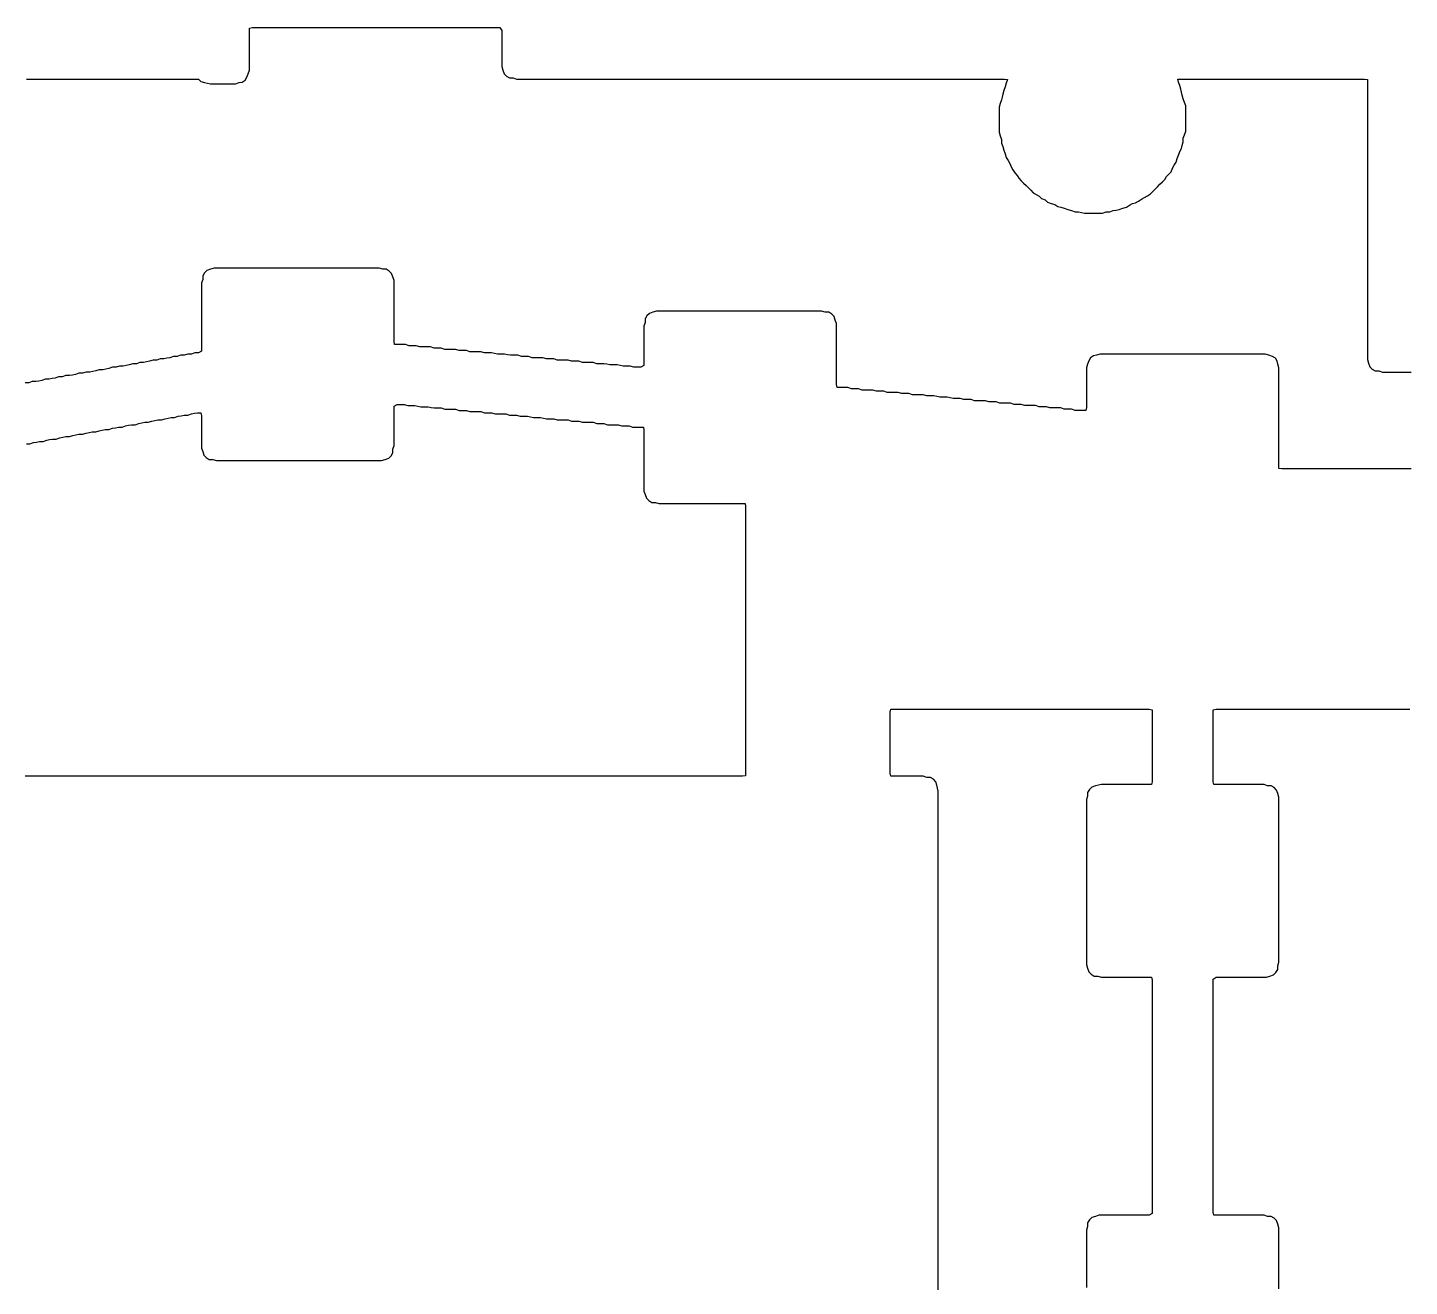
# Model space of a CAD drawing. Header units: metres. Extents: x 1 to 276, y -106 to -1.
# Drawn here: x 55.5 to 113.2, y -53.8 to -1.1 of the extents above; entities that cross this region are included whole.
import ezdxf

# ---------------------------------------------------------------- set-up
doc = ezdxf.new("R2010")
doc.units = ezdxf.units.M

msp = doc.modelspace()

# ---------------------------------------------------------------- linework, layer by layer
at = {"layer": 'PORON'}
for points in [[(55.4, -3.275), (55.55, -3.275), (55.7, -3.275), (55.85, -3.275), (56, -3.275), (56.15, -3.275), (56.3, -3.275), (56.45, -3.275), (56.6, -3.275), (56.75, -3.275), (56.9, -3.275), (57.05, -3.275), (57.2, -3.275), (57.35, -3.275), (57.5, -3.275), (57.65, -3.275), (57.8, -3.275), (57.95, -3.275), (58.1, -3.275), (58.25, -3.275), (58.4, -3.275), (58.55, -3.275), (58.7, -3.275), (58.85, -3.275), (59, -3.275), (59.15, -3.275), (59.3, -3.275), (59.45, -3.275), (59.6, -3.275), (59.75, -3.275), (59.9, -3.275), (60.05, -3.275), (60.2, -3.275), (60.35, -3.275), (60.5, -3.275), (60.65, -3.275), (60.8, -3.275), (60.95, -3.275), (61.1, -3.275), (61.25, -3.275), (61.4, -3.275), (61.55, -3.275), (61.7, -3.275), (61.85, -3.275), (62, -3.275), (62.15, -3.275), (62.3, -3.275), (62.45, -3.275), (62.6, -3.275), (62.7, -3.375), (62.85, -3.425), (62.975, -3.45), (63.1, -3.475), (63.25, -3.475), (63.4, -3.475), (63.55, -3.475), (63.7, -3.475), (63.85, -3.475), (64, -3.475), (64.15, -3.475), (64.3, -3.425), (64.425, -3.4), (64.55, -3.325), (64.625, -3.2), (64.675, -3.05), (64.725, -2.9), (64.725, -2.75), (64.725, -2.6), (64.725, -2.45), (64.725, -2.3), (64.725, -2.15), (64.725, -2), (64.725, -1.85), (64.725, -1.7), (64.725, -1.55), (64.725, -1.4), (64.725, -1.25), (64.725, -1.15), (64.725, -1.15), (64.85, -1.125), (65, -1.125), (65.15, -1.125), (65.3, -1.125), (65.45, -1.125), (65.6, -1.125), (65.75, -1.125), (65.9, -1.125), (66.05, -1.125), (66.2, -1.125), (66.35, -1.125), (66.5, -1.125), (66.65, -1.125), (66.8, -1.125), (66.95, -1.125), (67.1, -1.125), (67.25, -1.125), (67.4, -1.125), (67.55, -1.125), (67.7, -1.125), (67.85, -1.125), (68, -1.125), (68.15, -1.125), (68.3, -1.125), (68.45, -1.125), (68.6, -1.125), (68.75, -1.125), (68.9, -1.125), (69.05, -1.125), (69.2, -1.125), (69.35, -1.125), (69.5, -1.125), (69.65, -1.125), (69.8, -1.125), (69.95, -1.125), (70.1, -1.125), (70.25, -1.125), (70.4, -1.125), (70.55, -1.125), (70.7, -1.125), (70.85, -1.125), (71, -1.125), (71.15, -1.125), (71.3, -1.125), (71.45, -1.125), (71.6, -1.125), (71.75, -1.125), (71.9, -1.125), (72.05, -1.125), (72.2, -1.125), (72.35, -1.125), (72.5, -1.125), (72.65, -1.125), (72.8, -1.125), (72.95, -1.125), (73.1, -1.125), (73.25, -1.125), (73.4, -1.125), (73.55, -1.125), (73.7, -1.125), (73.85, -1.125), (74, -1.125), (74.15, -1.125), (74.3, -1.125), (74.45, -1.125), (74.6, -1.125), (74.75, -1.125), (74.9, -1.125), (75.05, -1.125), (75.2, -1.125), (75.275, -1.25), (75.275, -1.4), (75.275, -1.55), (75.275, -1.7), (75.275, -1.85), (75.275, -2), (75.275, -2.15), (75.275, -2.3), (75.275, -2.45), (75.275, -2.6), (75.275, -2.75), (75.325, -2.9), (75.375, -3.05), (75.475, -3.15), (75.6, -3.225), (75.75, -3.225), (75.9, -3.275), (76.05, -3.275), (76.2, -3.275), (76.35, -3.275), (76.5, -3.275), (76.65, -3.275), (76.8, -3.275), (76.95, -3.275), (77.1, -3.275), (77.25, -3.275), (77.4, -3.275), (77.55, -3.275), (77.7, -3.275), (77.85, -3.275), (78, -3.275), (78.15, -3.275), (78.3, -3.275), (78.45, -3.275), (78.6, -3.275), (78.75, -3.275), (78.9, -3.275), (79.05, -3.275), (79.2, -3.275), (79.35, -3.275), (79.5, -3.275), (79.65, -3.275), (79.8, -3.275), (79.95, -3.275), (80.1, -3.275), (80.25, -3.275), (80.4, -3.275), (80.55, -3.275), (80.7, -3.275), (80.85, -3.275), (81, -3.275), (81.15, -3.275), (81.3, -3.275), (81.45, -3.275), (81.6, -3.275), (81.75, -3.275), (81.9, -3.275), (82.05, -3.275), (82.2, -3.275), (82.35, -3.275), (82.5, -3.275), (82.65, -3.275), (82.8, -3.275), (82.95, -3.275), (83.1, -3.275), (83.25, -3.275), (83.4, -3.275), (83.55, -3.275), (83.7, -3.275), (83.85, -3.275), (84, -3.275), (84.15, -3.275), (84.3, -3.275), (84.45, -3.275), (84.6, -3.275), (84.75, -3.275), (84.9, -3.275), (85.05, -3.275), (85.2, -3.275), (85.35, -3.275), (85.5, -3.275), (85.65, -3.275), (85.8, -3.275), (85.95, -3.275), (86.1, -3.275), (86.25, -3.275), (86.4, -3.275), (86.55, -3.275), (86.7, -3.275), (86.85, -3.275), (87, -3.275), (87.15, -3.275), (87.3, -3.275), (87.45, -3.275), (87.6, -3.275), (87.75, -3.275), (87.9, -3.275), (88.05, -3.275), (88.2, -3.275), (88.35, -3.275), (88.5, -3.275), (88.65, -3.275), (88.8, -3.275), (88.95, -3.275), (89.1, -3.275), (89.25, -3.275), (89.4, -3.275), (89.55, -3.275), (89.7, -3.275), (89.85, -3.275), (90, -3.275), (90.15, -3.275), (90.3, -3.275), (90.45, -3.275), (90.6, -3.275), (90.75, -3.275), (90.9, -3.275), (91.05, -3.275), (91.2, -3.275), (91.35, -3.275), (91.5, -3.275), (91.65, -3.275), (91.8, -3.275), (91.95, -3.275), (92.1, -3.275), (92.25, -3.275), (92.4, -3.275), (92.55, -3.275), (92.7, -3.275), (92.85, -3.275), (93, -3.275), (93.15, -3.275), (93.3, -3.275), (93.45, -3.275), (93.6, -3.275), (93.75, -3.275), (93.9, -3.275), (94.05, -3.275), (94.2, -3.275), (94.35, -3.275), (94.5, -3.275), (94.65, -3.275), (94.8, -3.275), (94.95, -3.275), (95.1, -3.275), (95.25, -3.275), (95.4, -3.275), (95.55, -3.275), (95.7, -3.275), (95.85, -3.275), (96, -3.275), (96.15, -3.275), (96.3, -3.275), (96.425, -3.3), (96.375, -3.45), (96.325, -3.6), (96.275, -3.75), (96.225, -3.9), (96.2, -4.025), (96.175, -4.15), (96.125, -4.3), (96.075, -4.45), (96.075, -4.6), (96.075, -4.75), (96.075, -4.9), (96.075, -5.05), (96.075, -5.2), (96.075, -5.35), (96.075, -5.5), (96.125, -5.65), (96.175, -5.8), (96.175, -5.95), (96.225, -6.1), (96.275, -6.25), (96.325, -6.4), (96.375, -6.55), (96.45, -6.675), (96.525, -6.8), (96.575, -6.95), (96.65, -7.075), (96.725, -7.2), (96.825, -7.3), (96.9, -7.425), (97, -7.525), (97.1, -7.625), (97.2, -7.725), (97.3, -7.825), (97.4, -7.925), (97.5, -8.025), (97.625, -8.1), (97.75, -8.175), (97.85, -8.275), (98, -8.325), (98.1, -8.425), (98.25, -8.475), (98.4, -8.525), (98.525, -8.6), (98.65, -8.625), (98.8, -8.675), (98.95, -8.725), (99.1, -8.775), (99.25, -8.825), (99.4, -8.825), (99.525, -8.85), (99.65, -8.875), (99.8, -8.875), (99.95, -8.875), (100.1, -8.875), (100.25, -8.875), (100.4, -8.875), (100.55, -8.825), (100.7, -8.825), (100.85, -8.775), (100.975, -8.75), (101.1, -8.725), (101.25, -8.675), (101.4, -8.625), (101.525, -8.55), (101.65, -8.475), (101.775, -8.45), (101.9, -8.375), (102.025, -8.3), (102.15, -8.225), (102.275, -8.15), (102.4, -8.075), (102.5, -7.975), (102.6, -7.875), (102.7, -7.775), (102.8, -7.675), (102.9, -7.575), (103, -7.475), (103.075, -7.35), (103.175, -7.25), (103.275, -7.15), (103.325, -7), (103.4, -6.875), (103.475, -6.75), (103.525, -6.6), (103.575, -6.45), (103.625, -6.3), (103.7, -6.175), (103.725, -6.05), (103.775, -5.9), (103.775, -5.75), (103.825, -5.6), (103.875, -5.45), (103.875, -5.3), (103.875, -5.15), (103.875, -5), (103.875, -4.85), (103.875, -4.7), (103.875, -4.55), (103.875, -4.4), (103.825, -4.25), (103.775, -4.1), (103.725, -3.95), (103.7, -3.825), (103.675, -3.7), (103.625, -3.55), (103.575, -3.4), (103.55, -3.275), (103.7, -3.275), (103.85, -3.275), (104, -3.275), (104.15, -3.275), (104.3, -3.275), (104.45, -3.275), (104.6, -3.275), (104.75, -3.275), (104.9, -3.275), (105.05, -3.275), (105.2, -3.275), (105.35, -3.275), (105.5, -3.275), (105.65, -3.275), (105.8, -3.275), (105.95, -3.275), (106.1, -3.275), (106.25, -3.275), (106.4, -3.275), (106.55, -3.275), (106.7, -3.275), (106.85, -3.275), (107, -3.275), (107.15, -3.275), (107.3, -3.275), (107.45, -3.275), (107.6, -3.275), (107.75, -3.275), (107.9, -3.275), (108.05, -3.275), (108.2, -3.275), (108.35, -3.275), (108.5, -3.275), (108.65, -3.275), (108.8, -3.275), (108.95, -3.275), (109.1, -3.275), (109.25, -3.275), (109.4, -3.275), (109.55, -3.275), (109.7, -3.275), (109.85, -3.275), (110, -3.275), (110.15, -3.275), (110.3, -3.275), (110.45, -3.275), (110.6, -3.275), (110.75, -3.275), (110.9, -3.275), (111.05, -3.275), (111.2, -3.275), (111.35, -3.275), (111.475, -3.3), (111.475, -3.45), (111.475, -3.6), (111.475, -3.75), (111.475, -3.9), (111.475, -4.05), (111.475, -4.2), (111.475, -4.35), (111.475, -4.5), (111.475, -4.65), (111.475, -4.8), (111.475, -4.95), (111.475, -5.1), (111.475, -5.25), (111.475, -5.4), (111.475, -5.55), (111.475, -5.7), (111.475, -5.85), (111.475, -6), (111.475, -6.15), (111.475, -6.3), (111.475, -6.45), (111.475, -6.6), (111.475, -6.75), (111.475, -6.9), (111.475, -7.05), (111.475, -7.2), (111.475, -7.35), (111.475, -7.5), (111.475, -7.65), (111.475, -7.8), (111.475, -7.95), (111.475, -8.1), (111.475, -8.25), (111.475, -8.4), (111.475, -8.55), (111.475, -8.7), (111.475, -8.85), (111.475, -9), (111.475, -9.15), (111.475, -9.3), (111.475, -9.45), (111.475, -9.6), (111.475, -9.75), (111.475, -9.9), (111.475, -10.05), (111.475, -10.2), (111.475, -10.35), (111.475, -10.5), (111.475, -10.65), (111.475, -10.8), (111.475, -10.95), (111.475, -11.1), (111.475, -11.25), (111.475, -11.4), (111.475, -11.55), (111.475, -11.7), (111.475, -11.85), (111.475, -12), (111.475, -12.15), (111.475, -12.3), (111.475, -12.45), (111.475, -12.6), (111.475, -12.75), (111.475, -12.9), (111.475, -13.05), (111.475, -13.2), (111.475, -13.35), (111.475, -13.5), (111.475, -13.65), (111.475, -13.8), (111.475, -13.95), (111.475, -14.1), (111.475, -14.25), (111.475, -14.4), (111.475, -14.55), (111.475, -14.7), (111.475, -14.85), (111.475, -15), (111.525, -15.15), (111.575, -15.3), (111.675, -15.4), (111.8, -15.475), (111.95, -15.475), (112.1, -15.525), (112.25, -15.525), (112.4, -15.525), (112.55, -15.525), (112.7, -15.525), (112.85, -15.525), (113, -15.525), (113.15, -15.525), (113.3, -15.525)], [(113.3, -19.575), (113.15, -19.575), (113, -19.575), (112.85, -19.575), (112.7, -19.575), (112.55, -19.575), (112.4, -19.575), (112.25, -19.575), (112.1, -19.575), (111.95, -19.575), (111.8, -19.575), (111.65, -19.575), (111.5, -19.575), (111.35, -19.575), (111.2, -19.575), (111.05, -19.575), (110.9, -19.575), (110.75, -19.575), (110.6, -19.575), (110.45, -19.575), (110.3, -19.575), (110.15, -19.575), (110, -19.575), (109.85, -19.575), (109.7, -19.575), (109.55, -19.575), (109.4, -19.575), (109.25, -19.575), (109.1, -19.575), (108.95, -19.575), (108.8, -19.575), (108.65, -19.575), (108.5, -19.575), (108.35, -19.575), (108.2, -19.575), (108.05, -19.575), (107.9, -19.575), (107.775, -19.55), (107.775, -19.4), (107.775, -19.25), (107.775, -19.1), (107.775, -18.95), (107.775, -18.8), (107.775, -18.65), (107.775, -18.5), (107.775, -18.35), (107.775, -18.2), (107.775, -18.05), (107.775, -17.9), (107.775, -17.75), (107.775, -17.6), (107.775, -17.45), (107.775, -17.3), (107.775, -17.15), (107.775, -17), (107.775, -16.85), (107.775, -16.7), (107.775, -16.55), (107.775, -16.4), (107.775, -16.25), (107.775, -16.1), (107.775, -15.95), (107.775, -15.8), (107.775, -15.65), (107.775, -15.5), (107.775, -15.35), (107.725, -15.2), (107.7, -15.075), (107.625, -14.95), (107.5, -14.875), (107.35, -14.825), (107.2, -14.775), (107.05, -14.775), (106.9, -14.775), (106.75, -14.775), (106.6, -14.775), (106.45, -14.775), (106.3, -14.775), (106.15, -14.775), (106, -14.775), (105.85, -14.775), (105.7, -14.775), (105.55, -14.775), (105.4, -14.775), (105.25, -14.775), (105.1, -14.775), (104.95, -14.775), (104.8, -14.775), (104.65, -14.775), (104.5, -14.775), (104.35, -14.775), (104.2, -14.775), (104.05, -14.775), (103.9, -14.775), (103.75, -14.775), (103.6, -14.775), (103.45, -14.775), (103.3, -14.775), (103.15, -14.775), (103, -14.775), (102.85, -14.775), (102.7, -14.775), (102.55, -14.775), (102.4, -14.775), (102.25, -14.775), (102.1, -14.775), (101.95, -14.775), (101.8, -14.775), (101.65, -14.775), (101.5, -14.775), (101.35, -14.775), (101.2, -14.775), (101.05, -14.775), (100.9, -14.775), (100.75, -14.775), (100.6, -14.775), (100.45, -14.775), (100.3, -14.775), (100.15, -14.825), (100.025, -14.85), (99.9, -14.925), (99.825, -15.05), (99.775, -15.2), (99.725, -15.35), (99.725, -15.5), (99.725, -15.65), (99.725, -15.8), (99.725, -15.95), (99.725, -16.1), (99.725, -16.25), (99.725, -16.4), (99.725, -16.55), (99.725, -16.7), (99.725, -16.85), (99.725, -17), (99.7, -17.125), (99.55, -17.125), (99.4, -17.125), (99.25, -17.125), (99.1, -17.075), (98.95, -17.075), (98.8, -17.075), (98.65, -17.025), (98.5, -17.025), (98.35, -17.025), (98.2, -17.025), (98.05, -16.975), (97.9, -16.975), (97.75, -16.975), (97.6, -16.925), (97.45, -16.925), (97.3, -16.925), (97.15, -16.925), (97, -16.875), (96.85, -16.875), (96.7, -16.875), (96.55, -16.825), (96.4, -16.825), (96.25, -16.825), (96.1, -16.825), (95.95, -16.775), (95.8, -16.775), (95.65, -16.775), (95.5, -16.725), (95.35, -16.725), (95.2, -16.725), (95.05, -16.725), (94.9, -16.675), (94.75, -16.675), (94.6, -16.675), (94.45, -16.625), (94.3, -16.625), (94.15, -16.625), (94.025, -16.6), (93.9, -16.575), (93.75, -16.575), (93.6, -16.575), (93.475, -16.55), (93.35, -16.525), (93.2, -16.525), (93.05, -16.525), (92.9, -16.475), (92.75, -16.475), (92.6, -16.475), (92.45, -16.475), (92.3, -16.425), (92.15, -16.425), (92, -16.425), (91.85, -16.375), (91.7, -16.375), (91.55, -16.375), (91.4, -16.375), (91.25, -16.325), (91.1, -16.325), (90.95, -16.325), (90.8, -16.275), (90.65, -16.275), (90.5, -16.275), (90.35, -16.275), (90.2, -16.225), (90.05, -16.225), (89.9, -16.225), (89.75, -16.175), (89.6, -16.175), (89.45, -16.175), (89.3, -16.175), (89.275, -16.05), (89.275, -15.9), (89.275, -15.75), (89.275, -15.6), (89.275, -15.45), (89.275, -15.3), (89.275, -15.15), (89.275, -15), (89.275, -14.85), (89.275, -14.7), (89.275, -14.55), (89.275, -14.4), (89.275, -14.25), (89.275, -14.1), (89.275, -13.95), (89.275, -13.8), (89.275, -13.65), (89.275, -13.5), (89.225, -13.35), (89.175, -13.2), (89.075, -13.1), (88.95, -13.025), (88.8, -13.025), (88.65, -12.975), (88.5, -12.975), (88.35, -12.975), (88.2, -12.975), (88.05, -12.975), (87.9, -12.975), (87.75, -12.975), (87.6, -12.975), (87.45, -12.975), (87.3, -12.975), (87.15, -12.975), (87, -12.975), (86.85, -12.975), (86.7, -12.975), (86.55, -12.975), (86.4, -12.975), (86.25, -12.975), (86.1, -12.975), (85.95, -12.975), (85.8, -12.975), (85.65, -12.975), (85.5, -12.975), (85.35, -12.975), (85.2, -12.975), (85.05, -12.975), (84.9, -12.975), (84.75, -12.975), (84.6, -12.975), (84.45, -12.975), (84.3, -12.975), (84.15, -12.975), (84, -12.975), (83.85, -12.975), (83.7, -12.975), (83.55, -12.975), (83.4, -12.975), (83.25, -12.975), (83.1, -12.975), (82.95, -12.975), (82.8, -12.975), (82.65, -12.975), (82.5, -12.975), (82.35, -12.975), (82.2, -12.975), (82.05, -12.975), (81.9, -12.975), (81.75, -12.975), (81.6, -13.025), (81.45, -13.075), (81.35, -13.175), (81.275, -13.3), (81.275, -13.45), (81.225, -13.6), (81.225, -13.75), (81.225, -13.9), (81.225, -14.05), (81.225, -14.2), (81.225, -14.35), (81.225, -14.5), (81.225, -14.65), (81.225, -14.8), (81.225, -14.95), (81.225, -15.1), (81.225, -15.25), (81.1, -15.325), (80.95, -15.325), (80.8, -15.325), (80.65, -15.275), (80.5, -15.275), (80.35, -15.275), (80.225, -15.25), (80.1, -15.225), (79.95, -15.225), (79.8, -15.225), (79.675, -15.2), (79.55, -15.175), (79.4, -15.175), (79.25, -15.175), (79.1, -15.125), (78.95, -15.125), (78.8, -15.125), (78.65, -15.125), (78.5, -15.075), (78.35, -15.075), (78.2, -15.075), (78.05, -15.025), (77.9, -15.025), (77.75, -15.025), (77.6, -15.025), (77.45, -14.975), (77.3, -14.975), (77.15, -14.975), (77, -14.925), (76.85, -14.925), (76.7, -14.925), (76.55, -14.925), (76.4, -14.875), (76.25, -14.875), (76.1, -14.875), (75.95, -14.825), (75.8, -14.825), (75.65, -14.825), (75.525, -14.8), (75.4, -14.775), (75.25, -14.775), (75.1, -14.775), (74.975, -14.75), (74.85, -14.725), (74.7, -14.725), (74.55, -14.725), (74.4, -14.675), (74.25, -14.675), (74.1, -14.675), (73.95, -14.675), (73.8, -14.625), (73.65, -14.625), (73.5, -14.625), (73.35, -14.575), (73.2, -14.575), (73.05, -14.575), (72.9, -14.575), (72.75, -14.525), (72.6, -14.525), (72.45, -14.525), (72.3, -14.475), (72.15, -14.475), (72, -14.475), (71.85, -14.475), (71.7, -14.425), (71.55, -14.425), (71.4, -14.425), (71.25, -14.375), (71.1, -14.375), (70.95, -14.375), (70.8, -14.375), (70.775, -14.25), (70.775, -14.1), (70.775, -13.95), (70.775, -13.8), (70.775, -13.65), (70.775, -13.5), (70.775, -13.35), (70.775, -13.2), (70.775, -13.05), (70.775, -12.9), (70.775, -12.75), (70.775, -12.6), (70.775, -12.45), (70.775, -12.3), (70.775, -12.15), (70.775, -12), (70.775, -11.85), (70.775, -11.7), (70.725, -11.55), (70.675, -11.4), (70.575, -11.3), (70.45, -11.225), (70.3, -11.225), (70.15, -11.175), (70, -11.175), (69.85, -11.175), (69.7, -11.175), (69.55, -11.175), (69.4, -11.175), (69.25, -11.175), (69.1, -11.175), (68.95, -11.175), (68.8, -11.175), (68.65, -11.175), (68.5, -11.175), (68.35, -11.175), (68.2, -11.175), (68.05, -11.175), (67.9, -11.175), (67.75, -11.175), (67.6, -11.175), (67.45, -11.175), (67.3, -11.175), (67.15, -11.175), (67, -11.175), (66.85, -11.175), (66.7, -11.175), (66.55, -11.175), (66.4, -11.175), (66.25, -11.175), (66.1, -11.175), (65.95, -11.175), (65.8, -11.175), (65.65, -11.175), (65.5, -11.175), (65.35, -11.175), (65.2, -11.175), (65.05, -11.175), (64.9, -11.175), (64.75, -11.175), (64.6, -11.175), (64.45, -11.175), (64.3, -11.175), (64.15, -11.175), (64, -11.175), (63.85, -11.175), (63.7, -11.175), (63.55, -11.175), (63.4, -11.175), (63.25, -11.175), (63.1, -11.225), (62.95, -11.275), (62.85, -11.375), (62.775, -11.5), (62.775, -11.65), (62.725, -11.8), (62.725, -11.95), (62.725, -12.1), (62.725, -12.25), (62.725, -12.4), (62.725, -12.55), (62.725, -12.7), (62.725, -12.85), (62.725, -13), (62.725, -13.15), (62.725, -13.3), (62.725, -13.45), (62.725, -13.6), (62.725, -13.75), (62.725, -13.9), (62.725, -14.05), (62.725, -14.2), (62.725, -14.35), (62.725, -14.5), (62.725, -14.65), (62.6, -14.725), (62.45, -14.725), (62.3, -14.775), (62.15, -14.775), (62, -14.825), (61.85, -14.825), (61.7, -14.875), (61.55, -14.875), (61.4, -14.925), (61.275, -14.95), (61.15, -14.975), (61, -14.975), (60.85, -15.025), (60.7, -15.025), (60.55, -15.075), (60.425, -15.1), (60.3, -15.125), (60.15, -15.125), (60, -15.175), (59.85, -15.175), (59.7, -15.225), (59.575, -15.25), (59.45, -15.275), (59.3, -15.275), (59.15, -15.325), (59, -15.325), (58.85, -15.375), (58.725, -15.4), (58.6, -15.425), (58.45, -15.425), (58.3, -15.475), (58.175, -15.5), (58.05, -15.525), (57.9, -15.525), (57.75, -15.575), (57.6, -15.575), (57.45, -15.625), (57.325, -15.65), (57.2, -15.675), (57.05, -15.675), (56.9, -15.725), (56.75, -15.725), (56.6, -15.775), (56.475, -15.8), (56.35, -15.825), (56.2, -15.825), (56.05, -15.875), (55.925, -15.9), (55.8, -15.925), (55.65, -15.925), (55.5, -15.975), (55.35, -15.975)], [(55.4, -18.525), (55.55, -18.525), (55.7, -18.475), (55.825, -18.45), (55.95, -18.425), (56.1, -18.425), (56.25, -18.375), (56.375, -18.35), (56.5, -18.325), (56.65, -18.325), (56.8, -18.275), (56.925, -18.25), (57.05, -18.225), (57.2, -18.225), (57.35, -18.175), (57.475, -18.15), (57.6, -18.125), (57.75, -18.125), (57.9, -18.075), (58.025, -18.05), (58.15, -18.025), (58.3, -18.025), (58.45, -17.975), (58.575, -17.95), (58.7, -17.925), (58.85, -17.925), (59, -17.875), (59.125, -17.85), (59.25, -17.825), (59.4, -17.825), (59.55, -17.775), (59.675, -17.75), (59.8, -17.725), (59.95, -17.725), (60.1, -17.675), (60.225, -17.65), (60.35, -17.625), (60.5, -17.625), (60.65, -17.575), (60.775, -17.55), (60.9, -17.525), (61.05, -17.525), (61.2, -17.475), (61.325, -17.45), (61.45, -17.425), (61.6, -17.425), (61.75, -17.375), (61.875, -17.35), (62, -17.325), (62.15, -17.325), (62.3, -17.275), (62.425, -17.25), (62.55, -17.225), (62.7, -17.225), (62.725, -17.35), (62.725, -17.5), (62.725, -17.65), (62.725, -17.8), (62.725, -17.95), (62.725, -18.1), (62.725, -18.25), (62.725, -18.4), (62.725, -18.55), (62.725, -18.7), (62.775, -18.85), (62.825, -19), (62.925, -19.1), (63.05, -19.175), (63.2, -19.175), (63.35, -19.225), (63.5, -19.225), (63.65, -19.225), (63.8, -19.225), (63.95, -19.225), (64.1, -19.225), (64.25, -19.225), (64.4, -19.225), (64.55, -19.225), (64.7, -19.225), (64.85, -19.225), (65, -19.225), (65.15, -19.225), (65.3, -19.225), (65.45, -19.225), (65.6, -19.225), (65.75, -19.225), (65.9, -19.225), (66.05, -19.225), (66.2, -19.225), (66.35, -19.225), (66.5, -19.225), (66.65, -19.225), (66.8, -19.225), (66.95, -19.225), (67.1, -19.225), (67.25, -19.225), (67.4, -19.225), (67.55, -19.225), (67.7, -19.225), (67.85, -19.225), (68, -19.225), (68.15, -19.225), (68.3, -19.225), (68.45, -19.225), (68.6, -19.225), (68.75, -19.225), (68.9, -19.225), (69.05, -19.225), (69.2, -19.225), (69.35, -19.225), (69.5, -19.225), (69.65, -19.225), (69.8, -19.225), (69.95, -19.225), (70.1, -19.225), (70.25, -19.225), (70.4, -19.175), (70.55, -19.125), (70.65, -19.025), (70.725, -18.9), (70.725, -18.75), (70.775, -18.6), (70.775, -18.45), (70.775, -18.3), (70.775, -18.15), (70.775, -18), (70.775, -17.85), (70.775, -17.7), (70.775, -17.55), (70.775, -17.4), (70.775, -17.25), (70.775, -17.1), (70.775, -16.95), (70.9, -16.875), (71.05, -16.875), (71.2, -16.875), (71.35, -16.925), (71.5, -16.925), (71.65, -16.925), (71.775, -16.95), (71.9, -16.975), (72.05, -16.975), (72.2, -16.975), (72.325, -17), (72.45, -17.025), (72.6, -17.025), (72.75, -17.025), (72.9, -17.075), (73.05, -17.075), (73.2, -17.075), (73.35, -17.075), (73.5, -17.125), (73.65, -17.125), (73.8, -17.125), (73.95, -17.175), (74.1, -17.175), (74.25, -17.175), (74.4, -17.175), (74.55, -17.225), (74.7, -17.225), (74.85, -17.225), (75, -17.275), (75.15, -17.275), (75.3, -17.275), (75.45, -17.275), (75.6, -17.325), (75.75, -17.325), (75.9, -17.325), (76.05, -17.375), (76.2, -17.375), (76.35, -17.375), (76.475, -17.4), (76.6, -17.425), (76.75, -17.425), (76.9, -17.425), (77.025, -17.45), (77.15, -17.475), (77.3, -17.475), (77.45, -17.475), (77.6, -17.525), (77.75, -17.525), (77.9, -17.525), (78.05, -17.525), (78.2, -17.575), (78.35, -17.575), (78.5, -17.575), (78.65, -17.625), (78.8, -17.625), (78.95, -17.625), (79.1, -17.625), (79.25, -17.675), (79.4, -17.675), (79.55, -17.675), (79.7, -17.725), (79.85, -17.725), (80, -17.725), (80.15, -17.725), (80.3, -17.775), (80.45, -17.775), (80.6, -17.775), (80.75, -17.825), (80.9, -17.825), (81.05, -17.825), (81.2, -17.825), (81.225, -17.95), (81.225, -18.1), (81.225, -18.25), (81.225, -18.4), (81.225, -18.55), (81.225, -18.7), (81.225, -18.85), (81.225, -19), (81.225, -19.15), (81.225, -19.3), (81.225, -19.45), (81.225, -19.6), (81.225, -19.75), (81.225, -19.9), (81.225, -20.05), (81.225, -20.2), (81.225, -20.35), (81.225, -20.5), (81.275, -20.65), (81.325, -20.8), (81.425, -20.9), (81.55, -20.975), (81.7, -20.975), (81.85, -21.025), (82, -21.025), (82.15, -21.025), (82.3, -21.025), (82.45, -21.025), (82.6, -21.025), (82.75, -21.025), (82.9, -21.025), (83.05, -21.025), (83.2, -21.025), (83.35, -21.025), (83.5, -21.025), (83.65, -21.025), (83.8, -21.025), (83.95, -21.025), (84.1, -21.025), (84.25, -21.025), (84.4, -21.025), (84.55, -21.025), (84.7, -21.025), (84.85, -21.025), (85, -21.025), (85.15, -21.025), (85.3, -21.025), (85.45, -21.025), (85.475, -21.15), (85.475, -21.3), (85.475, -21.45), (85.475, -21.6), (85.475, -21.75), (85.475, -21.9), (85.475, -22.05), (85.475, -22.2), (85.475, -22.35), (85.475, -22.5), (85.475, -22.65), (85.475, -22.8), (85.475, -22.95), (85.475, -23.1), (85.475, -23.25), (85.475, -23.4), (85.475, -23.55), (85.475, -23.7), (85.475, -23.85), (85.475, -24), (85.475, -24.15), (85.475, -24.3), (85.475, -24.45), (85.475, -24.6), (85.475, -24.75), (85.475, -24.9), (85.475, -25.05), (85.475, -25.2), (85.475, -25.35), (85.475, -25.5), (85.475, -25.65), (85.475, -25.8), (85.475, -25.95), (85.475, -26.1), (85.475, -26.25), (85.475, -26.4), (85.475, -26.55), (85.475, -26.7), (85.475, -26.85), (85.475, -27), (85.475, -27.15), (85.475, -27.3), (85.475, -27.45), (85.475, -27.6), (85.475, -27.75), (85.475, -27.9), (85.475, -28.05), (85.475, -28.2), (85.475, -28.35), (85.475, -28.5), (85.475, -28.65), (85.475, -28.8), (85.475, -28.95), (85.475, -29.1), (85.475, -29.25), (85.475, -29.4), (85.475, -29.55), (85.475, -29.7), (85.475, -29.85), (85.475, -30), (85.475, -30.15), (85.475, -30.3), (85.475, -30.45), (85.475, -30.6), (85.475, -30.75), (85.475, -30.9), (85.475, -31.05), (85.475, -31.2), (85.475, -31.35), (85.475, -31.5), (85.475, -31.65), (85.475, -31.8), (85.475, -31.95), (85.475, -32.1), (85.475, -32.25), (85.475, -32.4), (85.35, -32.425), (85.2, -32.425), (85.05, -32.425), (84.9, -32.425), (84.75, -32.425), (84.6, -32.425), (84.45, -32.425), (84.3, -32.425), (84.15, -32.425), (84, -32.425), (83.85, -32.425), (83.7, -32.425), (83.55, -32.425), (83.4, -32.425), (83.25, -32.425), (83.1, -32.425), (82.95, -32.425), (82.8, -32.425), (82.65, -32.425), (82.5, -32.425), (82.35, -32.425), (82.2, -32.425), (82.05, -32.425), (81.9, -32.425), (81.75, -32.425), (81.6, -32.425), (81.45, -32.425), (81.3, -32.425), (81.15, -32.425), (81, -32.425), (80.85, -32.425), (80.7, -32.425), (80.55, -32.425), (80.4, -32.425), (80.25, -32.425), (80.1, -32.425), (79.95, -32.425), (79.8, -32.425), (79.65, -32.425), (79.5, -32.425), (79.35, -32.425), (79.2, -32.425), (79.05, -32.425), (78.9, -32.425), (78.75, -32.425), (78.6, -32.425), (78.45, -32.425), (78.3, -32.425), (78.15, -32.425), (78, -32.425), (77.85, -32.425), (77.7, -32.425), (77.55, -32.425), (77.4, -32.425), (77.25, -32.425), (77.1, -32.425), (76.95, -32.425), (76.8, -32.425), (76.65, -32.425), (76.5, -32.425), (76.35, -32.425), (76.2, -32.425), (76.05, -32.425), (75.9, -32.425), (75.75, -32.425), (75.6, -32.425), (75.45, -32.425), (75.3, -32.425), (75.15, -32.425), (75, -32.425), (74.85, -32.425), (74.7, -32.425), (74.55, -32.425), (74.4, -32.425), (74.25, -32.425), (74.1, -32.425), (73.95, -32.425), (73.8, -32.425), (73.65, -32.425), (73.5, -32.425), (73.35, -32.425), (73.2, -32.425), (73.05, -32.425), (72.9, -32.425), (72.75, -32.425), (72.6, -32.425), (72.45, -32.425), (72.3, -32.425), (72.15, -32.425), (72, -32.425), (71.85, -32.425), (71.7, -32.425), (71.55, -32.425), (71.4, -32.425), (71.25, -32.425), (71.1, -32.425), (70.95, -32.425), (70.8, -32.425), (70.65, -32.425), (70.5, -32.425), (70.35, -32.425), (70.2, -32.425), (70.05, -32.425), (69.9, -32.425), (69.75, -32.425), (69.6, -32.425), (69.45, -32.425), (69.3, -32.425), (69.15, -32.425), (69, -32.425), (68.85, -32.425), (68.7, -32.425), (68.55, -32.425), (68.4, -32.425), (68.25, -32.425), (68.1, -32.425), (67.95, -32.425), (67.8, -32.425), (67.65, -32.425), (67.5, -32.425), (67.35, -32.425), (67.2, -32.425), (67.05, -32.425), (66.9, -32.425), (66.75, -32.425), (66.6, -32.425), (66.45, -32.425), (66.3, -32.425), (66.15, -32.425), (66, -32.425), (65.85, -32.425), (65.7, -32.425), (65.55, -32.425), (65.4, -32.425), (65.25, -32.425), (65.1, -32.425), (64.95, -32.425), (64.8, -32.425), (64.65, -32.425), (64.5, -32.425), (64.35, -32.425), (64.2, -32.425), (64.05, -32.425), (63.9, -32.425), (63.75, -32.425), (63.6, -32.425), (63.45, -32.425), (63.3, -32.425), (63.15, -32.425), (63, -32.425), (62.85, -32.425), (62.7, -32.425), (62.55, -32.425), (62.4, -32.425), (62.25, -32.425), (62.1, -32.425), (61.95, -32.425), (61.8, -32.425), (61.65, -32.425), (61.5, -32.425), (61.35, -32.425), (61.2, -32.425), (61.05, -32.425), (60.9, -32.425), (60.75, -32.425), (60.6, -32.425), (60.45, -32.425), (60.3, -32.425), (60.15, -32.425), (60, -32.425), (59.85, -32.425), (59.7, -32.425), (59.55, -32.425), (59.4, -32.425), (59.25, -32.425), (59.1, -32.425), (58.95, -32.425), (58.8, -32.425), (58.65, -32.425), (58.5, -32.425), (58.35, -32.425), (58.2, -32.425), (58.05, -32.425), (57.9, -32.425), (57.75, -32.425), (57.6, -32.425), (57.45, -32.425), (57.3, -32.425), (57.15, -32.425), (57, -32.425), (56.85, -32.425), (56.7, -32.425), (56.55, -32.425), (56.4, -32.425), (56.25, -32.425), (56.1, -32.425), (55.95, -32.425), (55.8, -32.425), (55.65, -32.425), (55.5, -32.425), (55.35, -32.425)], [(93.525, -53.9), (93.525, -53.75), (93.525, -53.6), (93.525, -53.45), (93.525, -53.3), (93.525, -53.15), (93.525, -53), (93.525, -52.85), (93.525, -52.7), (93.525, -52.55), (93.525, -52.4), (93.525, -52.25), (93.525, -52.1), (93.525, -51.95), (93.525, -51.8), (93.525, -51.65), (93.525, -51.5), (93.525, -51.35), (93.525, -51.2), (93.525, -51.05), (93.525, -50.9), (93.525, -50.75), (93.525, -50.6), (93.525, -50.45), (93.525, -50.3), (93.525, -50.15), (93.525, -50), (93.525, -49.85), (93.525, -49.7), (93.525, -49.55), (93.525, -49.4), (93.525, -49.25), (93.525, -49.1), (93.525, -48.95), (93.525, -48.8), (93.525, -48.65), (93.525, -48.5), (93.525, -48.35), (93.525, -48.2), (93.525, -48.05), (93.525, -47.9), (93.525, -47.75), (93.525, -47.6), (93.525, -47.45), (93.525, -47.3), (93.525, -47.15), (93.525, -47), (93.525, -46.85), (93.525, -46.7), (93.525, -46.55), (93.525, -46.4), (93.525, -46.25), (93.525, -46.1), (93.525, -45.95), (93.525, -45.8), (93.525, -45.65), (93.525, -45.5), (93.525, -45.35), (93.525, -45.2), (93.525, -45.05), (93.525, -44.9), (93.525, -44.75), (93.525, -44.6), (93.525, -44.45), (93.525, -44.3), (93.525, -44.15), (93.525, -44), (93.525, -43.85), (93.525, -43.7), (93.525, -43.55), (93.525, -43.4), (93.525, -43.25), (93.525, -43.1), (93.525, -42.95), (93.525, -42.8), (93.525, -42.65), (93.525, -42.5), (93.525, -42.35), (93.525, -42.2), (93.525, -42.05), (93.525, -41.9), (93.525, -41.75), (93.525, -41.6), (93.525, -41.45), (93.525, -41.3), (93.525, -41.15), (93.525, -41), (93.525, -40.85), (93.525, -40.7), (93.525, -40.55), (93.525, -40.4), (93.525, -40.25), (93.525, -40.1), (93.525, -39.95), (93.525, -39.8), (93.525, -39.65), (93.525, -39.5), (93.525, -39.35), (93.525, -39.2), (93.525, -39.05), (93.525, -38.9), (93.525, -38.75), (93.525, -38.6), (93.525, -38.45), (93.525, -38.3), (93.525, -38.15), (93.525, -38), (93.525, -37.85), (93.525, -37.7), (93.525, -37.55), (93.525, -37.4), (93.525, -37.25), (93.525, -37.1), (93.525, -36.95), (93.525, -36.8), (93.525, -36.65), (93.525, -36.5), (93.525, -36.35), (93.525, -36.2), (93.525, -36.05), (93.525, -35.9), (93.525, -35.75), (93.525, -35.6), (93.525, -35.45), (93.525, -35.3), (93.525, -35.15), (93.525, -35), (93.525, -34.85), (93.525, -34.7), (93.525, -34.55), (93.525, -34.4), (93.525, -34.25), (93.525, -34.1), (93.525, -33.95), (93.525, -33.8), (93.525, -33.65), (93.525, -33.5), (93.525, -33.35), (93.525, -33.2), (93.525, -33.05), (93.5, -32.925), (93.475, -32.8), (93.425, -32.65), (93.325, -32.55), (93.2, -32.475), (93.05, -32.475), (92.9, -32.425), (92.75, -32.425), (92.6, -32.425), (92.45, -32.425), (92.3, -32.425), (92.15, -32.425), (92, -32.425), (91.85, -32.425), (91.7, -32.425), (91.55, -32.425), (91.525, -32.3), (91.525, -32.15), (91.525, -32), (91.525, -31.85), (91.525, -31.7), (91.525, -31.55), (91.525, -31.4), (91.525, -31.25), (91.525, -31.1), (91.525, -30.95), (91.525, -30.8), (91.525, -30.65), (91.525, -30.5), (91.525, -30.35), (91.525, -30.2), (91.525, -30.05), (91.525, -29.9), (91.525, -29.75), (91.55, -29.625), (91.7, -29.625), (91.85, -29.625), (92, -29.625), (92.15, -29.625), (92.3, -29.625), (92.45, -29.625), (92.6, -29.625), (92.75, -29.625), (92.9, -29.625), (93.05, -29.625), (93.2, -29.625), (93.35, -29.625), (93.5, -29.625), (93.65, -29.625), (93.8, -29.625), (93.95, -29.625), (94.1, -29.625), (94.25, -29.625), (94.4, -29.625), (94.55, -29.625), (94.7, -29.625), (94.85, -29.625), (95, -29.625), (95.15, -29.625), (95.3, -29.625), (95.45, -29.625), (95.6, -29.625), (95.75, -29.625), (95.9, -29.625), (96.05, -29.625), (96.2, -29.625), (96.35, -29.625), (96.5, -29.625), (96.65, -29.625), (96.8, -29.625), (96.95, -29.625), (97.1, -29.625), (97.25, -29.625), (97.4, -29.625), (97.55, -29.625), (97.7, -29.625), (97.85, -29.625), (98, -29.625), (98.15, -29.625), (98.3, -29.625), (98.45, -29.625), (98.6, -29.625), (98.75, -29.625), (98.9, -29.625), (99.05, -29.625), (99.2, -29.625), (99.35, -29.625), (99.5, -29.625), (99.65, -29.625), (99.8, -29.625), (99.95, -29.625), (100.1, -29.625), (100.25, -29.625), (100.4, -29.625), (100.55, -29.625), (100.7, -29.625), (100.85, -29.625), (101, -29.625), (101.15, -29.625), (101.3, -29.625), (101.45, -29.625), (101.6, -29.625), (101.75, -29.625), (101.9, -29.625), (102.05, -29.625), (102.2, -29.625), (102.35, -29.625), (102.475, -29.65), (102.475, -29.8), (102.475, -29.95), (102.475, -30.1), (102.475, -30.25), (102.475, -30.4), (102.475, -30.55), (102.475, -30.7), (102.475, -30.85), (102.475, -31), (102.475, -31.15), (102.475, -31.3), (102.475, -31.45), (102.475, -31.6), (102.475, -31.75), (102.475, -31.9), (102.475, -32.05), (102.475, -32.2), (102.475, -32.35), (102.475, -32.5), (102.475, -32.65), (102.45, -32.775), (102.3, -32.775), (102.15, -32.775), (102, -32.775), (101.85, -32.775), (101.7, -32.775), (101.55, -32.775), (101.4, -32.775), (101.25, -32.775), (101.1, -32.775), (100.95, -32.775), (100.8, -32.775), (100.65, -32.775), (100.5, -32.775), (100.35, -32.775), (100.225, -32.8), (100.1, -32.825), (99.95, -32.875), (99.85, -32.975), (99.775, -33.1), (99.775, -33.25), (99.725, -33.4), (99.725, -33.55), (99.725, -33.7), (99.725, -33.85), (99.725, -34), (99.725, -34.15), (99.725, -34.3), (99.725, -34.45), (99.725, -34.6), (99.725, -34.75), (99.725, -34.9), (99.725, -35.05), (99.725, -35.2), (99.725, -35.35), (99.725, -35.5), (99.725, -35.65), (99.725, -35.8), (99.725, -35.95), (99.725, -36.1), (99.725, -36.25), (99.725, -36.4), (99.725, -36.55), (99.725, -36.7), (99.725, -36.85), (99.725, -37), (99.725, -37.15), (99.725, -37.3), (99.725, -37.45), (99.725, -37.6), (99.725, -37.75), (99.725, -37.9), (99.725, -38.05), (99.725, -38.2), (99.725, -38.35), (99.725, -38.5), (99.725, -38.65), (99.725, -38.8), (99.725, -38.95), (99.725, -39.1), (99.725, -39.25), (99.725, -39.4), (99.725, -39.55), (99.725, -39.7), (99.725, -39.85), (99.725, -40), (99.725, -40.15), (99.725, -40.3), (99.775, -40.45), (99.825, -40.6), (99.925, -40.7), (100.05, -40.775), (100.2, -40.775), (100.35, -40.825), (100.5, -40.825), (100.65, -40.825), (100.8, -40.825), (100.95, -40.825), (101.1, -40.825), (101.25, -40.825), (101.4, -40.825), (101.55, -40.825), (101.7, -40.825), (101.85, -40.825), (102, -40.825), (102.15, -40.825), (102.3, -40.825), (102.45, -40.825), (102.475, -40.95), (102.475, -41.1), (102.475, -41.25), (102.475, -41.4), (102.475, -41.55), (102.475, -41.7), (102.475, -41.85), (102.475, -42), (102.475, -42.15), (102.475, -42.3), (102.475, -42.45), (102.475, -42.6), (102.475, -42.75), (102.475, -42.9), (102.475, -43.05), (102.475, -43.2), (102.475, -43.35), (102.475, -43.5), (102.475, -43.65), (102.475, -43.8), (102.475, -43.95), (102.475, -44.1), (102.475, -44.25), (102.475, -44.4), (102.475, -44.55), (102.475, -44.7), (102.475, -44.85), (102.475, -45), (102.475, -45.15), (102.475, -45.3), (102.475, -45.45), (102.475, -45.6), (102.475, -45.75), (102.475, -45.9), (102.475, -46.05), (102.475, -46.2), (102.475, -46.35), (102.475, -46.5), (102.475, -46.65), (102.475, -46.8), (102.475, -46.95), (102.475, -47.1), (102.475, -47.25), (102.475, -47.4), (102.475, -47.55), (102.475, -47.7), (102.475, -47.85), (102.475, -48), (102.475, -48.15), (102.475, -48.3), (102.475, -48.45), (102.475, -48.6), (102.475, -48.75), (102.475, -48.9), (102.475, -49.05), (102.475, -49.2), (102.475, -49.35), (102.475, -49.5), (102.475, -49.65), (102.475, -49.8), (102.475, -49.95), (102.475, -50.1), (102.475, -50.25), (102.475, -50.4), (102.475, -50.55), (102.475, -50.7), (102.35, -50.775), (102.2, -50.775), (102.05, -50.775), (101.9, -50.775), (101.75, -50.775), (101.6, -50.775), (101.45, -50.775), (101.3, -50.775), (101.15, -50.775), (101, -50.775), (100.85, -50.775), (100.7, -50.775), (100.55, -50.775), (100.4, -50.775), (100.25, -50.775), (100.1, -50.825), (99.95, -50.875), (99.85, -50.975), (99.775, -51.1), (99.775, -51.25), (99.725, -51.4), (99.725, -51.55), (99.725, -51.7), (99.725, -51.85), (99.725, -52), (99.725, -52.15), (99.725, -52.3), (99.725, -52.45), (99.725, -52.6), (99.725, -52.75), (99.725, -52.9), (99.725, -53.05), (99.725, -53.2), (99.725, -53.35), (99.725, -53.5), (99.725, -53.65), (99.725, -53.8)], [(107.775, -53.85), (107.775, -53.7), (107.775, -53.55), (107.775, -53.4), (107.775, -53.25), (107.775, -53.1), (107.775, -52.95), (107.775, -52.8), (107.775, -52.65), (107.775, -52.5), (107.775, -52.35), (107.775, -52.2), (107.775, -52.05), (107.775, -51.9), (107.775, -51.75), (107.775, -51.6), (107.775, -51.45), (107.775, -51.3), (107.725, -51.15), (107.675, -51), (107.575, -50.9), (107.45, -50.825), (107.3, -50.825), (107.15, -50.775), (107, -50.775), (106.85, -50.775), (106.7, -50.775), (106.55, -50.775), (106.4, -50.775), (106.25, -50.775), (106.1, -50.775), (105.95, -50.775), (105.8, -50.775), (105.65, -50.775), (105.5, -50.775), (105.35, -50.775), (105.2, -50.775), (105.05, -50.775), (105.025, -50.65), (105.025, -50.5), (105.025, -50.35), (105.025, -50.2), (105.025, -50.05), (105.025, -49.9), (105.025, -49.75), (105.025, -49.6), (105.025, -49.45), (105.025, -49.3), (105.025, -49.15), (105.025, -49), (105.025, -48.85), (105.025, -48.7), (105.025, -48.55), (105.025, -48.4), (105.025, -48.25), (105.025, -48.1), (105.025, -47.95), (105.025, -47.8), (105.025, -47.65), (105.025, -47.5), (105.025, -47.35), (105.025, -47.2), (105.025, -47.05), (105.025, -46.9), (105.025, -46.75), (105.025, -46.6), (105.025, -46.45), (105.025, -46.3), (105.025, -46.15), (105.025, -46), (105.025, -45.85), (105.025, -45.7), (105.025, -45.55), (105.025, -45.4), (105.025, -45.25), (105.025, -45.1), (105.025, -44.95), (105.025, -44.8), (105.025, -44.65), (105.025, -44.5), (105.025, -44.35), (105.025, -44.2), (105.025, -44.05), (105.025, -43.9), (105.025, -43.75), (105.025, -43.6), (105.025, -43.45), (105.025, -43.3), (105.025, -43.15), (105.025, -43), (105.025, -42.85), (105.025, -42.7), (105.025, -42.55), (105.025, -42.4), (105.025, -42.25), (105.025, -42.1), (105.025, -41.95), (105.025, -41.8), (105.025, -41.65), (105.025, -41.5), (105.025, -41.35), (105.025, -41.2), (105.025, -41.05), (105.025, -40.9), (105.15, -40.825), (105.3, -40.825), (105.45, -40.825), (105.6, -40.825), (105.75, -40.825), (105.9, -40.825), (106.05, -40.825), (106.2, -40.825), (106.35, -40.825), (106.5, -40.825), (106.65, -40.825), (106.8, -40.825), (106.95, -40.825), (107.1, -40.825), (107.25, -40.825), (107.4, -40.775), (107.55, -40.725), (107.65, -40.625), (107.725, -40.5), (107.725, -40.35), (107.775, -40.2), (107.775, -40.05), (107.775, -39.9), (107.775, -39.75), (107.775, -39.6), (107.775, -39.45), (107.775, -39.3), (107.775, -39.15), (107.775, -39), (107.775, -38.85), (107.775, -38.7), (107.775, -38.55), (107.775, -38.4), (107.775, -38.25), (107.775, -38.1), (107.775, -37.95), (107.775, -37.8), (107.775, -37.65), (107.775, -37.5), (107.775, -37.35), (107.775, -37.2), (107.775, -37.05), (107.775, -36.9), (107.775, -36.75), (107.775, -36.6), (107.775, -36.45), (107.775, -36.3), (107.775, -36.15), (107.775, -36), (107.775, -35.85), (107.775, -35.7), (107.775, -35.55), (107.775, -35.4), (107.775, -35.25), (107.775, -35.1), (107.775, -34.95), (107.775, -34.8), (107.775, -34.65), (107.775, -34.5), (107.775, -34.35), (107.775, -34.2), (107.775, -34.05), (107.775, -33.9), (107.775, -33.75), (107.775, -33.6), (107.775, -33.45), (107.775, -33.3), (107.725, -33.15), (107.675, -33), (107.575, -32.9), (107.45, -32.825), (107.3, -32.825), (107.15, -32.775), (107, -32.775), (106.85, -32.775), (106.7, -32.775), (106.55, -32.775), (106.4, -32.775), (106.25, -32.775), (106.1, -32.775), (105.95, -32.775), (105.8, -32.775), (105.65, -32.775), (105.5, -32.775), (105.35, -32.775), (105.2, -32.775), (105.05, -32.775), (105.025, -32.65), (105.025, -32.5), (105.025, -32.35), (105.025, -32.2), (105.025, -32.05), (105.025, -31.9), (105.025, -31.75), (105.025, -31.6), (105.025, -31.45), (105.025, -31.3), (105.025, -31.15), (105.025, -31), (105.025, -30.85), (105.025, -30.7), (105.025, -30.55), (105.025, -30.4), (105.025, -30.25), (105.025, -30.1), (105.025, -29.95), (105.025, -29.8), (105.025, -29.65), (105.15, -29.625), (105.3, -29.625), (105.45, -29.625), (105.6, -29.625), (105.75, -29.625), (105.9, -29.625), (106.05, -29.625), (106.2, -29.625), (106.35, -29.625), (106.5, -29.625), (106.65, -29.625), (106.8, -29.625), (106.95, -29.625), (107.1, -29.625), (107.25, -29.625), (107.4, -29.625), (107.55, -29.625), (107.7, -29.625), (107.85, -29.625), (108, -29.625), (108.15, -29.625), (108.3, -29.625), (108.45, -29.625), (108.6, -29.625), (108.75, -29.625), (108.9, -29.625), (109.05, -29.625), (109.2, -29.625), (109.35, -29.625), (109.5, -29.625), (109.65, -29.625), (109.8, -29.625), (109.95, -29.625), (110.1, -29.625), (110.25, -29.625), (110.4, -29.625), (110.55, -29.625), (110.7, -29.625), (110.85, -29.625), (111, -29.625), (111.15, -29.625), (111.3, -29.625), (111.45, -29.625), (111.6, -29.625), (111.75, -29.625), (111.9, -29.625), (112.05, -29.625), (112.2, -29.625), (112.35, -29.625), (112.5, -29.625), (112.65, -29.625), (112.8, -29.625), (112.95, -29.625), (113.1, -29.625), (113.25, -29.625)]]:
    msp.add_lwpolyline(points, dxfattribs=at)

doc.saveas('drawing.dxf')
